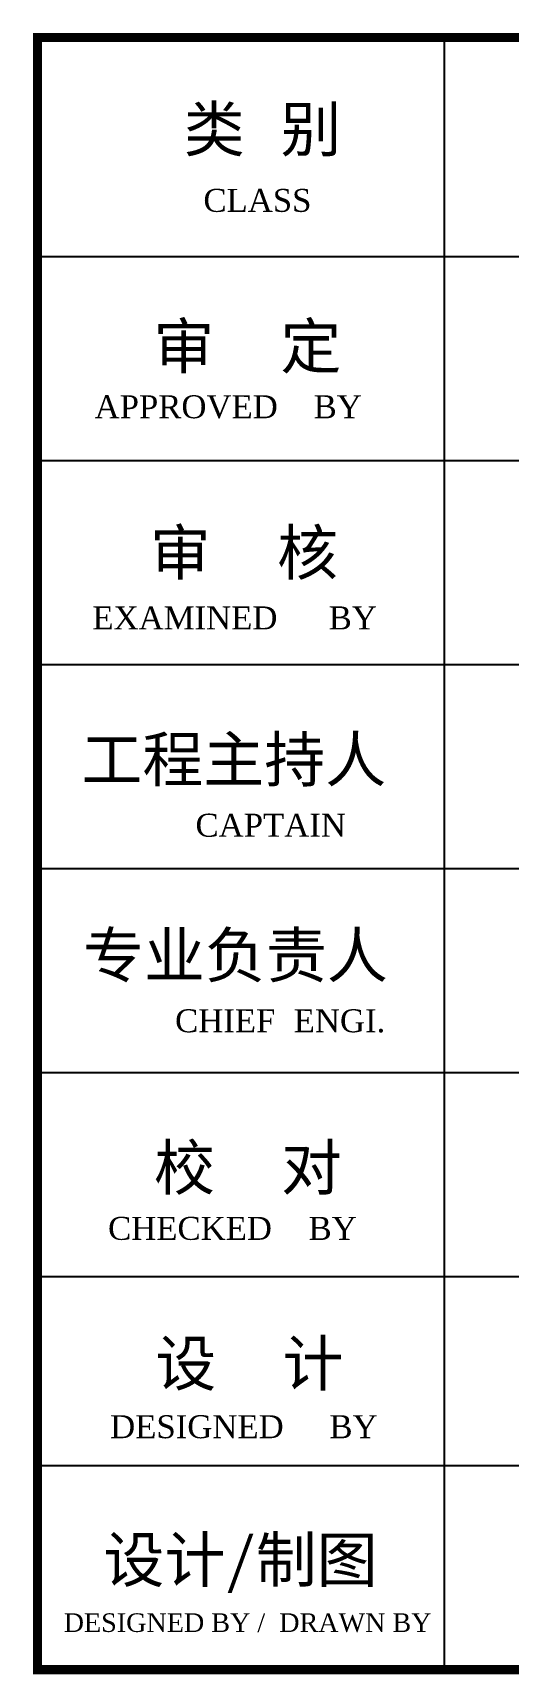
# Model space of a CAD drawing. Extents: x 962303 to 1579583, y -174742 to 224716.
# Drawn here: x 1402410 to 1404262, y 146789 to 153192 of the extents above; entities that cross this region are included whole.
import ezdxf

# ---------------------------------------------------------------- set-up
doc = ezdxf.new("R2010")
doc.units = 0
doc.header["$LTSCALE"] = 1000
doc.header["$MEASUREMENT"] = 0
doc.layers.add('PUB_TEXT', color=7, linetype='Continuous')
doc.layers.add('PUB_TITLE', color=4, linetype='Continuous')
doc.styles.add('GHF', font='times.ttf')
doc.styles.add('STYLE1', font='simhei.ttf', dxfattribs={"width": 0.8})

msp = doc.modelspace()

# ---------------------------------------------------------------- linework, layer by layer
at = {"layer": 'PUB_TITLE', "color": 4}
for p, q in [((1404013.6, 153174.1), (1404013.6, 146806.6)), ((1402427.9, 152319.4), (1407660, 152319.4)), ((1402427.9, 151523.4), (1407660, 151523.4)), ((1402427.9, 150727.5), (1407660, 150727.5)), ((1402427.9, 149931.5), (1407660, 149931.5)), ((1402427.9, 149135.6), (1407660, 149135.6)), ((1402427.9, 148339.7), (1407660, 148339.7)), ((1402427.9, 147602.5), (1407660, 147602.5))]:
    msp.add_line(p, q, dxfattribs=at)
at = {"layer": 'PUB_TITLE', "color": 4, "const_width": 35.2}
msp.add_lwpolyline([(1402427.9, 146806.6), (1407660, 146806.6), (1407660, 153174.1), (1402427.9, 153174.1)], close=True, dxfattribs=at)

# ---------------------------------------------------------------- texts
at = {"layer": 'PUB_TEXT'}
for s, height, style, p in [(' 类', 174.12, 'STYLE1', (1402880, 152729)), ('别', 174.1, 'STYLE1', (1403375.3, 152729)), ('CLASS', 89.55, 'GHF', (1403074.9, 152493.4)), ('审', 174.1, 'STYLE1', (1402880, 151882.2)), ('定', 174.1, 'STYLE1', (1403375.3, 151882.2)), ('APPROVED', 89.55, 'GHF', (1402650.9, 151688.3)), ('BY', 89.55, 'GHF', (1403504.4, 151688.3)), ('审', 174.1, 'STYLE1', (1402866.5, 151077.2)), ('核', 174.1, 'STYLE1', (1403361.8, 151077.2)), ('EXAMINED', 89.55, 'GHF', (1402642.2, 150864.7)), ('BY', 89.55, 'GHF', (1403563, 150864.7)), ('工程主持人', 174.12, 'STYLE1', (1402599.7, 150270.3)), ('CAPTAIN', 89.55, 'GHF', (1403044.1, 150056)), ('专业负责人', 174.12, 'STYLE1', (1402606, 149506.7)), ('CHIEF', 89.55, 'GHF', (1402964.5, 149293.1)), ('ENGI.', 89.55, 'GHF', (1403426.7, 149293.1)), ('校', 174.1, 'STYLE1', (1402882.2, 148678)), ('对', 174.1, 'STYLE1', (1403377.5, 148678)), ('CHECKED', 89.55, 'GHF', (1402703.3, 148483.3)), ('BY', 89.55, 'GHF', (1403484.7, 148483.3)), ('设', 174.1, 'STYLE1', (1402887.5, 147914.4)), ('计', 174.1, 'STYLE1', (1403382.8, 147914.4)), ('DESIGNED', 89.55, 'GHF', (1402711.6, 147709.6)), ('BY', 89.55, 'GHF', (1403566, 147709.6)), ('设计/制图', 174.12, 'STYLE1', (1402685.5, 147148.5))]:
    msp.add_text(s, height=height, dxfattribs=dict(at, style=style)).set_placement(p)
at = {"layer": 'PUB_TEXT', "insert": (1402530.5, 147026.3), "char_height": 72.535, "width": 2286.63, "attachment_point": 1, "style": 'GHF'}
msp.add_mtext('DESIGNED BY /  DRAWN BY', dxfattribs=at)

doc.saveas('drawing.dxf')
